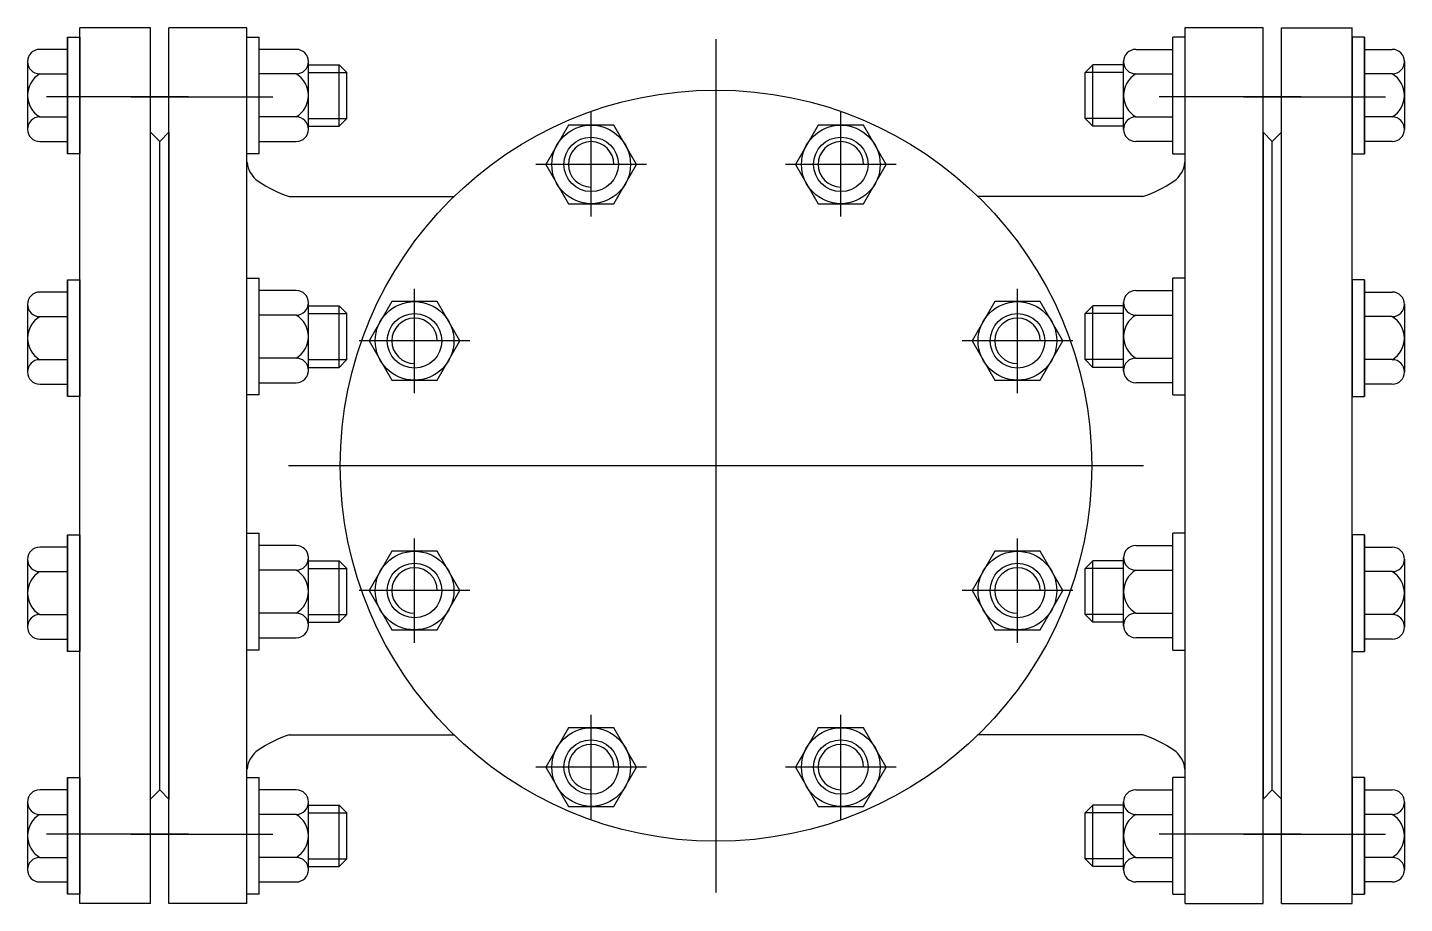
# Model space of a CAD drawing. Header units: millimetres. Extents: x 1218 to 72853, y -34712 to 16286.
# Drawn here: x 66033.4 to 66367.5, y 12286.9 to 12499.5 of the extents above; entities that cross this region are included whole.
import ezdxf

# ---------------------------------------------------------------- set-up
doc = ezdxf.new("R2010")
doc.units = ezdxf.units.MM
doc.styles.get("Standard").update_dxf_attribs({"font": 'arial.ttf'})

# ---------------------------------------------------------------- blocks, each defined once
blk = doc.blocks.new('VANMOTCHIEU-DN125 PCCC')
for p, q in [((-157.32, 75.69), (-157.32, 104.02)), ((-157.32, 104.02), (-154.34, 104.02)), ((-157.32, 104.02), (-157.32, 75.69)), ((-137.19, 106.26), (-154.34, 106.26)), ((-154.34, -106.24), (-154.34, 106.26)), ((-154.34, 104.02), (-154.34, 75.69)), ((-137.19, -106.24), (-137.19, 106.26)), ((-113.78, 106.26), (-132.72, 106.26)), ((-132.72, -106.24), (-132.72, 106.26)), ((-113.78, -106.24), (-113.78, 106.24)), ((-113.78, 75.69), (-113.78, 104.02)), ((-113.78, 104.02), (-110.8, 104.02)), ((-110.8, 75.69), (-110.8, 104.02)), ((0, -103.55), (0, 103.55)), ((113.78, 104.02), (110.8, 104.02)), ((110.8, 75.69), (110.8, 104.02)), ((113.78, 106.34), (132.72, 106.34)), ((113.78, -106.24), (113.78, 106.31)), ((113.78, 75.69), (113.78, 104.02)), ((132.72, -106.24), (132.72, 106.34)), ((137.19, 106.26), (154.34, 106.26)), ((137.19, -106.24), (137.19, 106.26)), ((154.34, -106.24), (154.34, 106.26)), ((157.32, 104.02), (154.34, 104.02)), ((154.34, 104.02), (154.34, 75.69)), ((157.32, 75.69), (157.32, 104.02)), ((157.32, 104.02), (157.32, 75.69)), ((-157.32, 101.04), (-164.05, 101.04)), ((-101.84, 101.04), (-110.8, 101.04)), ((101.84, 101.04), (110.8, 101.04)), ((157.32, 101.04), (164.05, 101.04)), ((-167.02, 98.13), (-167.02, 81.59)), ((-98.87, 81.59), (-98.87, 98.13)), ((-98.87, 97.31), (-91.41, 97.31)), ((-91.41, 82.4), (-91.41, 97.31)), ((-89.55, 95.45), (-91.41, 97.31)), ((89.55, 95.45), (91.41, 97.31)), ((98.87, 97.31), (91.41, 97.31)), ((91.41, 82.4), (91.41, 97.31)), ((98.87, 81.59), (98.87, 98.13)), ((167.02, 98.13), (167.02, 81.59)), ((-98.87, 95.45), (-89.55, 95.45)), ((-89.55, 84.27), (-89.55, 95.45)), ((98.87, 95.45), (89.55, 95.45)), ((89.55, 84.27), (89.55, 95.45)), ((-127.99, 89.49), (-162.4, 89.49)), ((-141.93, 89.49), (-107.51, 89.49)), ((141.93, 89.49), (107.51, 89.49)), ((127.99, 89.49), (162.4, 89.49)), ((-98.87, 84.27), (-89.55, 84.27)), ((-89.55, 84.27), (-91.41, 82.4)), ((-30.29, 60.47), (-30.29, 85.79)), ((30.29, 60.47), (30.29, 85.79)), ((89.55, 84.27), (91.41, 82.4)), ((98.87, 84.27), (89.55, 84.27)), ((-134.96, 78.67), (-137.19, 80.91)), ((-134.96, 78.67), (-132.72, 80.91)), ((-132.72, 80.91), (-132.72, -80.89)), ((-98.87, 82.4), (-91.41, 82.4)), ((98.87, 82.4), (91.41, 82.4)), ((134.96, 78.67), (132.72, 80.91)), ((132.72, 80.91), (132.72, -80.89)), ((134.96, 78.67), (137.19, 80.91)), ((-164.05, 78.67), (-157.32, 78.67)), ((-134.96, -78.65), (-134.96, 78.67)), ((-134.96, -78.65), (-134.96, 78.67)), ((-110.8, 78.67), (-101.84, 78.67)), ((110.8, 78.67), (101.84, 78.67)), ((134.96, -78.65), (134.96, 78.67)), ((134.96, -78.65), (134.96, 78.67)), ((164.05, 78.67), (157.32, 78.67)), ((-154.34, 75.69), (-157.32, 75.69)), ((-110.8, 75.69), (-113.78, 75.69)), ((110.8, 75.69), (113.78, 75.69)), ((154.34, 75.69), (157.32, 75.69)), ((-16.87, 73.13), (-43.71, 73.13)), ((43.71, 73.13), (16.87, 73.13)), ((-103.55, 65.32), (-63.57, 65.32)), ((103.55, 65.32), (63.57, 65.32)), ((-157.32, 16.79), (-157.32, 45.12)), ((-157.32, 45.12), (-154.34, 45.12)), ((-157.32, 45.12), (-157.32, 16.79)), ((-154.34, 45.12), (-154.34, 16.79)), ((-113.78, 17.16), (-113.78, 45.49)), ((-113.78, 45.49), (-110.8, 45.49)), ((-110.8, 17.16), (-110.8, 45.49)), ((113.78, 45.49), (110.8, 45.49)), ((110.8, 17.16), (110.8, 45.49)), ((113.78, 17.16), (113.78, 45.49)), ((157.32, 45.12), (154.34, 45.12)), ((154.34, 45.12), (154.34, 16.79)), ((157.32, 16.79), (157.32, 45.12)), ((157.32, 45.12), (157.32, 16.79)), ((-157.32, 42.14), (-164.05, 42.14)), ((-101.84, 42.51), (-110.8, 42.51)), ((-73.13, 17.63), (-73.13, 42.95)), ((73.13, 17.63), (73.13, 42.95)), ((101.84, 42.51), (110.8, 42.51)), ((157.32, 42.14), (164.05, 42.14)), ((-167.02, 39.23), (-167.02, 22.68)), ((-98.87, 23.06), (-98.87, 39.6)), ((-98.87, 38.78), (-91.41, 38.78)), ((-98.87, 36.92), (-89.55, 36.92)), ((-91.41, 23.87), (-91.41, 38.78)), ((-89.55, 36.92), (-91.41, 38.78)), ((-89.55, 25.74), (-89.55, 36.92)), ((89.55, 36.92), (91.41, 38.78)), ((98.87, 36.92), (89.55, 36.92)), ((89.55, 25.74), (89.55, 36.92)), ((98.87, 38.78), (91.41, 38.78)), ((91.41, 23.87), (91.41, 38.78)), ((98.87, 23.06), (98.87, 39.6)), ((167.02, 39.23), (167.02, 22.68)), ((-59.71, 30.29), (-86.55, 30.29)), ((86.55, 30.29), (59.71, 30.29)), ((-98.87, 25.74), (-89.55, 25.74)), ((-98.87, 23.87), (-91.41, 23.87)), ((-89.55, 25.74), (-91.41, 23.87)), ((89.55, 25.74), (91.41, 23.87)), ((98.87, 25.74), (89.55, 25.74)), ((98.87, 23.87), (91.41, 23.87)), ((-110.8, 20.14), (-101.84, 20.14)), ((110.8, 20.14), (101.84, 20.14)), ((-164.05, 19.77), (-157.32, 19.77)), ((-154.34, 16.79), (-157.32, 16.79)), ((-110.8, 17.16), (-113.78, 17.16)), ((110.8, 17.16), (113.78, 17.16)), ((154.34, 16.79), (157.32, 16.79)), ((164.05, 19.77), (157.32, 19.77)), ((103.69, 0), (-103.69, 0)), ((-113.78, -44.73), (-113.78, -16.39)), ((-113.78, -16.39), (-110.8, -16.39)), ((-110.8, -44.73), (-110.8, -16.39)), ((113.78, -16.39), (110.8, -16.39)), ((110.8, -44.73), (110.8, -16.39)), ((113.78, -44.73), (113.78, -16.39)), ((-157.32, -19.75), (-164.05, -19.75)), ((-157.32, -45.1), (-157.32, -16.76)), ((-157.32, -16.76), (-154.34, -16.76)), ((-157.32, -16.76), (-157.32, -45.1)), ((-154.34, -16.76), (-154.34, -45.1)), ((-101.84, -19.37), (-110.8, -19.37)), ((-73.13, -42.95), (-73.13, -17.63)), ((73.13, -42.95), (73.13, -17.63)), ((101.84, -19.37), (110.8, -19.37)), ((157.32, -16.76), (154.34, -16.76)), ((154.34, -16.76), (154.34, -45.1)), ((157.32, -45.1), (157.32, -16.76)), ((157.32, -16.76), (157.32, -45.1)), ((157.32, -19.75), (164.05, -19.75)), ((-167.02, -22.66), (-167.02, -39.2)), ((-98.87, -38.83), (-98.87, -22.29)), ((-98.87, -23.1), (-91.41, -23.1)), ((-91.41, -38.01), (-91.41, -23.1)), ((-89.55, -24.97), (-91.41, -23.1)), ((89.55, -24.97), (91.41, -23.1)), ((98.87, -23.1), (91.41, -23.1)), ((91.41, -38.01), (91.41, -23.1)), ((98.87, -38.83), (98.87, -22.29)), ((167.02, -22.66), (167.02, -39.2)), ((-98.87, -24.97), (-89.55, -24.97)), ((-89.55, -36.15), (-89.55, -24.97)), ((98.87, -24.97), (89.55, -24.97)), ((89.55, -36.15), (89.55, -24.97)), ((-59.71, -30.29), (-86.55, -30.29)), ((86.55, -30.29), (59.71, -30.29)), ((-98.87, -36.15), (-89.55, -36.15)), ((-89.55, -36.15), (-91.41, -38.01)), ((89.55, -36.15), (91.41, -38.01)), ((98.87, -36.15), (89.55, -36.15)), ((-98.87, -38.01), (-91.41, -38.01)), ((98.87, -38.01), (91.41, -38.01)), ((-164.05, -42.12), (-157.32, -42.12)), ((-110.8, -41.74), (-101.84, -41.74)), ((110.8, -41.74), (101.84, -41.74)), ((164.05, -42.12), (157.32, -42.12)), ((-154.34, -45.1), (-157.32, -45.1)), ((-110.8, -44.73), (-113.78, -44.73)), ((110.8, -44.73), (113.78, -44.73)), ((154.34, -45.1), (157.32, -45.1)), ((-30.29, -85.79), (-30.29, -60.47)), ((30.29, -85.79), (30.29, -60.47)), ((-103.55, -65.32), (-63.57, -65.32)), ((103.55, -65.32), (63.57, -65.32)), ((-16.87, -73.13), (-43.71, -73.13)), ((43.71, -73.13), (16.87, -73.13)), ((-157.32, -104), (-157.32, -75.67)), ((-157.32, -75.67), (-154.34, -75.67)), ((-157.32, -75.67), (-157.32, -104)), ((-154.34, -75.67), (-154.34, -104)), ((-113.78, -104), (-113.78, -75.67)), ((-113.78, -75.67), (-110.8, -75.67)), ((-110.8, -104), (-110.8, -75.67)), ((113.78, -75.67), (110.8, -75.67)), ((110.8, -104), (110.8, -75.67)), ((113.78, -104), (113.78, -75.67)), ((157.32, -75.67), (154.34, -75.67)), ((154.34, -75.67), (154.34, -104)), ((157.32, -104), (157.32, -75.67)), ((157.32, -75.67), (157.32, -104)), ((-157.32, -78.65), (-164.05, -78.65)), ((-134.96, -78.65), (-137.19, -80.89)), ((-134.96, -78.65), (-132.72, -80.89)), ((-101.84, -78.65), (-110.8, -78.65)), ((101.84, -78.65), (110.8, -78.65)), ((134.96, -78.65), (132.72, -80.89)), ((134.96, -78.65), (137.19, -80.89)), ((157.32, -78.65), (164.05, -78.65)), ((-167.02, -81.56), (-167.02, -98.11)), ((-98.87, -98.11), (-98.87, -81.56)), ((-98.87, -82.38), (-91.41, -82.38)), ((-91.41, -97.29), (-91.41, -82.38)), ((-89.55, -84.24), (-91.41, -82.38)), ((89.55, -84.24), (91.41, -82.38)), ((98.87, -82.38), (91.41, -82.38)), ((91.41, -97.29), (91.41, -82.38)), ((98.87, -98.11), (98.87, -81.56)), ((167.02, -81.56), (167.02, -98.11)), ((-98.87, -84.24), (-89.55, -84.24)), ((-89.55, -95.43), (-89.55, -84.24)), ((98.87, -84.24), (89.55, -84.24)), ((89.55, -95.43), (89.55, -84.24)), ((-127.99, -89.46), (-162.4, -89.46)), ((-141.93, -89.46), (-107.51, -89.46)), ((141.93, -89.46), (107.51, -89.46)), ((127.99, -89.46), (162.4, -89.46)), ((-98.87, -95.43), (-89.55, -95.43)), ((-89.55, -95.43), (-91.41, -97.29)), ((89.55, -95.43), (91.41, -97.29)), ((98.87, -95.43), (89.55, -95.43)), ((-98.87, -97.29), (-91.41, -97.29)), ((98.87, -97.29), (91.41, -97.29)), ((-164.05, -101.02), (-157.32, -101.02)), ((-110.8, -101.02), (-101.84, -101.02)), ((110.8, -101.02), (101.84, -101.02)), ((164.05, -101.02), (157.32, -101.02)), ((-154.34, -104), (-157.32, -104)), ((-137.19, -106.24), (-154.34, -106.24)), ((-113.78, -106.24), (-132.72, -106.24)), ((-110.8, -104), (-113.78, -104)), ((110.8, -104), (113.78, -104)), ((113.78, -106.24), (132.72, -106.24)), ((137.19, -106.24), (154.34, -106.24)), ((154.34, -104), (157.32, -104))]:
    blk.add_line(p, q)
for points in [[(-164.05, 95.08), (-157.32, 95.08)], [(-101.84, 95.08), (-110.8, 95.08)], [(101.84, 95.08), (110.8, 95.08)], [(164.05, 95.08), (157.32, 95.08)], [(-164.05, 84.64), (-157.32, 84.64)], [(-101.84, 84.64), (-110.8, 84.64)], [(101.84, 84.64), (110.8, 84.64)], [(164.05, 84.64), (157.32, 84.64)], [(-164.05, 36.17), (-157.32, 36.17)], [(-101.84, 36.55), (-110.8, 36.55)], [(101.84, 36.55), (110.8, 36.55)], [(164.05, 36.17), (157.32, 36.17)], [(-164.05, 25.74), (-157.32, 25.74)], [(-101.84, 26.11), (-110.8, 26.11)], [(101.84, 26.11), (110.8, 26.11)], [(164.05, 25.74), (157.32, 25.74)], [(-164.05, -25.71), (-157.32, -25.71)], [(-101.84, -25.34), (-110.8, -25.34)], [(101.84, -25.34), (110.8, -25.34)], [(164.05, -25.71), (157.32, -25.71)], [(-164.05, -36.15), (-157.32, -36.15)], [(-101.84, -35.78), (-110.8, -35.78)], [(101.84, -35.78), (110.8, -35.78)], [(164.05, -36.15), (157.32, -36.15)], [(-164.05, -84.62), (-157.32, -84.62)], [(-101.84, -84.62), (-110.8, -84.62)], [(101.84, -84.62), (110.8, -84.62)], [(164.05, -84.62), (157.32, -84.62)], [(-164.05, -95.05), (-157.32, -95.05)], [(-101.84, -95.05), (-110.8, -95.05)], [(101.84, -95.05), (110.8, -95.05)], [(164.05, -95.05), (157.32, -95.05)]]:
    blk.add_lwpolyline(points)
at = {"flags": 128}
for points in [[(-19.28, 73.13), (-24.78, 82.67), (-35.8, 82.67), (-41.31, 73.13), (-35.8, 63.59), (-24.78, 63.59)], [(41.31, 73.13), (35.8, 82.67), (24.78, 82.67), (19.28, 73.13), (24.78, 63.59), (35.8, 63.59)], [(-62.12, 30.29), (-67.62, 39.83), (-78.64, 39.83), (-84.14, 30.29), (-78.64, 20.75), (-67.62, 20.75)], [(84.14, 30.29), (78.64, 39.83), (67.62, 39.83), (62.12, 30.29), (67.62, 20.75), (78.64, 20.75)], [(-62.12, -30.29), (-67.62, -20.75), (-78.64, -20.75), (-84.14, -30.29), (-78.64, -39.83), (-67.62, -39.83)], [(84.14, -30.29), (78.64, -20.75), (67.62, -20.75), (62.12, -30.29), (67.62, -39.83), (78.64, -39.83)], [(-19.28, -73.13), (-24.78, -63.59), (-35.8, -63.59), (-41.31, -73.13), (-35.8, -82.67), (-24.78, -82.67)], [(41.31, -73.13), (35.8, -63.59), (24.78, -63.59), (19.28, -73.13), (24.78, -82.67), (35.8, -82.67)]]:
    blk.add_lwpolyline(points, close=True, dxfattribs=at)
for centre, radius in [((0, 0), 91.15), ((-30.29, 73.13), 9.54), ((30.29, 73.13), 9.54), ((-30.29, 73.13), 6.61), ((30.29, 73.13), 6.61), ((-73.13, 30.29), 9.54), ((-73.13, 30.29), 6.61), ((73.13, 30.29), 9.54), ((73.13, 30.29), 6.61), ((-73.13, -30.29), 9.54), ((73.13, -30.29), 9.54), ((-73.13, -30.29), 6.61), ((73.13, -30.29), 6.61), ((-30.29, -73.13), 9.54), ((-30.29, -73.13), 6.61), ((30.29, -73.13), 9.54), ((30.29, -73.13), 6.61)]:
    blk.add_circle(centre, radius)
for centre, radius, start, end in [((-164.04, 98.06), 2.98, 90.2478, 269.7522), ((-101.85, 98.06), 2.98, 270.2478, 89.7522), ((101.85, 98.06), 2.98, 90.2478, 269.7522), ((164.04, 98.06), 2.98, 270.2478, 89.7522), ((-160.95, 89.86), 6.07, 120.7312, 239.2688), ((-104.94, 89.86), 6.07, 300.7312, 59.2688), ((104.94, 89.86), 6.07, 120.7312, 239.2688), ((160.95, 89.86), 6.07, 300.7312, 59.2688), ((-164.04, 81.66), 2.98, 90.2478, 269.7522), ((-101.85, 81.66), 2.98, 270.2478, 89.7522), ((101.85, 81.66), 2.98, 90.2478, 269.7522), ((164.04, 81.66), 2.98, 270.2478, 89.7522), ((-30.29, 73.13), 5.51, 0, 270), ((30.29, 73.13), 5.51, 0, 270), ((-107.31, 74.32), 6.5, 186.0969, 234.3678), ((107.31, 74.32), 6.5, 305.6322, 353.9031), ((-92.84, 96.7), 33.16, 236.5722, 251.1443), ((92.84, 96.7), 33.16, 288.8557, 303.4278), ((-164.04, 39.16), 2.98, 90.2478, 269.7522), ((-101.85, 39.53), 2.98, 270.2478, 89.7522), ((101.85, 39.53), 2.98, 90.2478, 269.7522), ((164.04, 39.16), 2.98, 270.2478, 89.7522), ((-160.95, 30.95), 6.07, 120.7312, 239.2688), ((-104.94, 31.33), 6.07, 300.7312, 59.2688), ((-73.13, 30.29), 5.51, 0, 270), ((73.13, 30.29), 5.51, 0, 270), ((104.94, 31.33), 6.07, 120.7312, 239.2688), ((160.95, 30.95), 6.07, 300.7312, 59.2688), ((-164.04, 22.75), 2.98, 90.2478, 269.7522), ((-101.85, 23.13), 2.98, 270.2478, 89.7522), ((101.85, 23.13), 2.98, 90.2478, 269.7522), ((164.04, 22.75), 2.98, 270.2478, 89.7522), ((-164.04, -22.73), 2.98, 90.2478, 269.7522), ((-101.85, -22.36), 2.98, 270.2478, 89.7522), ((101.85, -22.36), 2.98, 90.2478, 269.7522), ((164.04, -22.73), 2.98, 270.2478, 89.7522), ((-160.95, -30.93), 6.07, 120.7312, 239.2688), ((-104.94, -30.56), 6.07, 300.7312, 59.2688), ((-73.13, -30.29), 5.51, 0, 270), ((73.13, -30.29), 5.51, 0, 270), ((104.94, -30.56), 6.07, 120.7312, 239.2688), ((160.95, -30.93), 6.07, 300.7312, 59.2688), ((-164.04, -39.13), 2.98, 90.2478, 269.7522), ((-101.85, -38.76), 2.98, 270.2478, 89.7522), ((101.85, -38.76), 2.98, 90.2478, 269.7522), ((164.04, -39.13), 2.98, 270.2478, 89.7522), ((-92.84, -96.7), 33.16, 108.8557, 123.4278), ((92.84, -96.7), 33.16, 56.5722, 71.1443), ((-107.31, -74.32), 6.5, 125.6322, 173.9031), ((-30.29, -73.13), 5.51, 0, 270), ((30.29, -73.13), 5.51, 0, 270), ((107.31, -74.32), 6.5, 6.0969, 54.3678), ((-164.04, -81.63), 2.98, 90.2478, 269.7522), ((-101.85, -81.63), 2.98, 270.2478, 89.7522), ((101.85, -81.63), 2.98, 90.2478, 269.7522), ((164.04, -81.63), 2.98, 270.2478, 89.7522), ((-160.95, -89.83), 6.07, 120.7312, 239.2688), ((-104.94, -89.83), 6.07, 300.7312, 59.2688), ((104.94, -89.83), 6.07, 120.7312, 239.2688), ((160.95, -89.83), 6.07, 300.7312, 59.2688), ((-164.04, -98.04), 2.98, 90.2478, 269.7522), ((-101.85, -98.04), 2.98, 270.2478, 89.7522), ((101.85, -98.04), 2.98, 90.2478, 269.7522), ((164.04, -98.04), 2.98, 270.2478, 89.7522)]:
    blk.add_arc(centre, radius, start, end)
at = {"flags": 1}
for p in [(-154.34, 0.01), (154.34, 0.01)]:
    blk.add_attdef('AMC', p, '', height=0.312, dxfattribs=at)

msp = doc.modelspace()

# ---------------------------------------------------------------- block references
msp.add_blockref('VANMOTCHIEU-DN125 PCCC', (66200.46, 12393.12))

doc.saveas('drawing.dxf')
